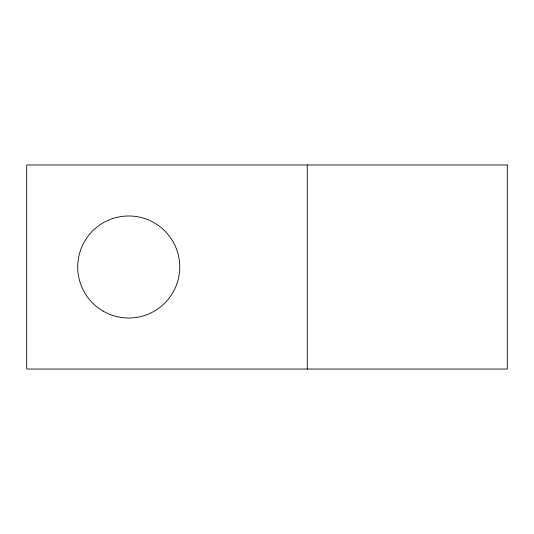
<?xml version="1.0" encoding="UTF-8"?>
<svg xmlns="http://www.w3.org/2000/svg" width="534" height="534" viewBox="0 0 534 534"><rect width="100%" height="100%" fill="white"/><g stroke="black" fill="none" stroke-linecap="round" stroke-linejoin="round"><path stroke-width="0.8" d="M307.27 164.973L307.27 369.027M507.3 164.973L26.7 164.973L26.7 369.027L507.3 369.027L507.3 164.973M103.216 311.175A51.01 51.01 0 0 0 179.738 267A51.01 51.01 0 0 0 103.216 222.825A51.01 51.01 0 0 0 103.216 311.175"/></g></svg>
